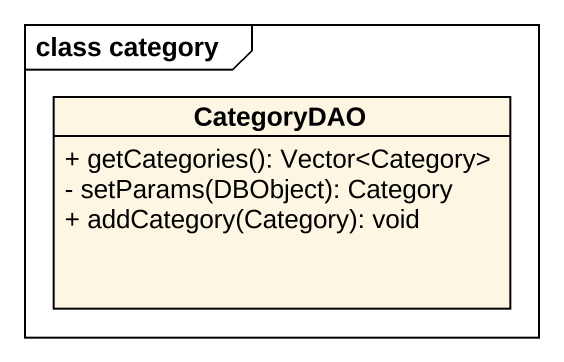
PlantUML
@startuml
mainframe class category
hide circle
hide empty members
skinparam classAttributeIconSize 0
class CategoryDAO {
  + getCategories(): Vector<Category>
  - setParams(DBObject): Category
  + addCategory(Category): void
}
@enduml
